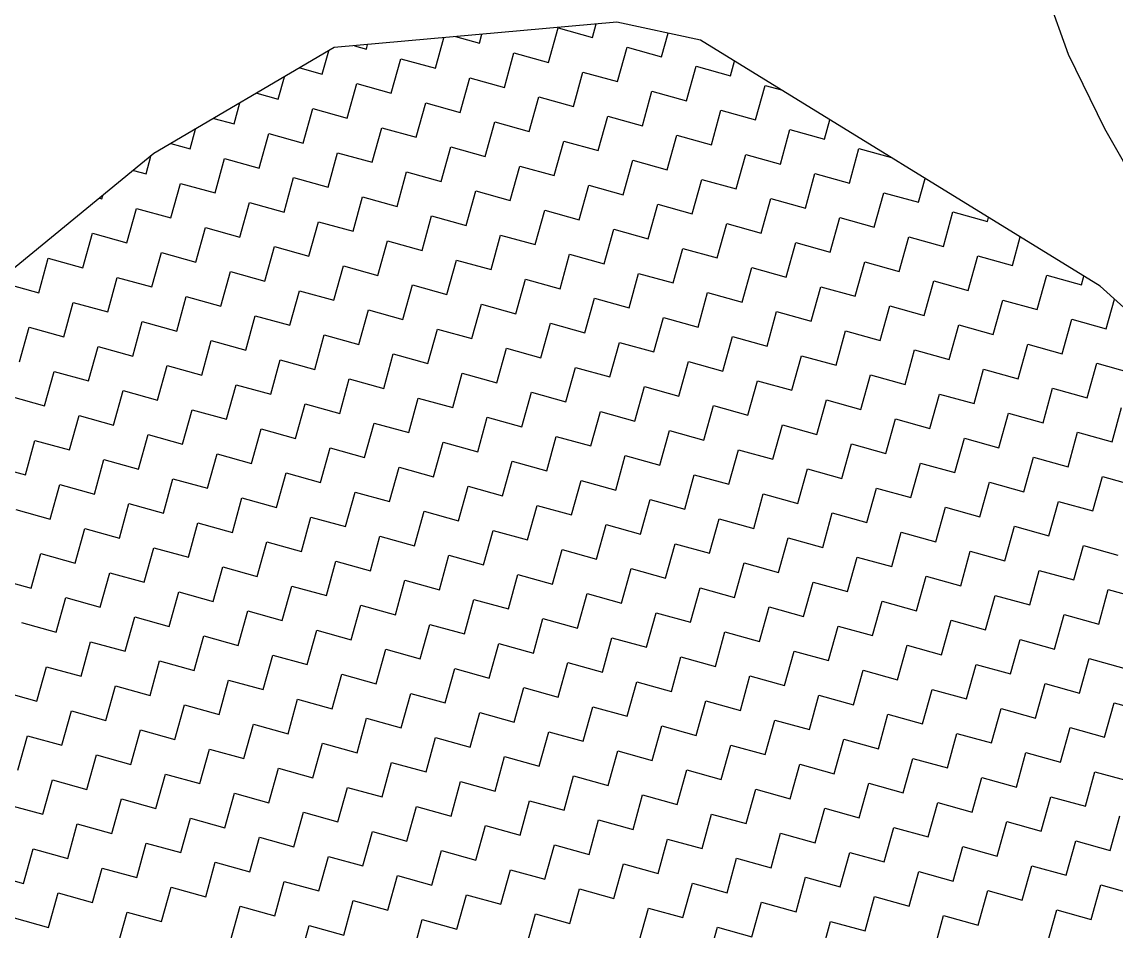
# Model space of a CAD drawing. Header units: metres. Extents: x 291974 to 293244, y 2020596 to 2023640.
# Drawn here: x 292870.2 to 292946.6, y 2023117.4 to 2023180.9 of the extents above; entities that cross this region are included whole.
import ezdxf

# ---------------------------------------------------------------- set-up
doc = ezdxf.new("R2010")
doc.units = ezdxf.units.M
doc.header["$MEASUREMENT"] = 0
doc.layers.add('LINE_WATER', color=4, linetype='Continuous')
doc.layers.add('POLY_HATCH', color=12, linetype='Continuous')

msp = doc.modelspace()

# ---------------------------------------------------------------- linework, layer by layer
at = {"layer": 'LINE_WATER'}
for p, q in [((292939.426, 2023189.294), (292943.266, 2023178.61)), ((292943.266, 2023178.61), (292945.811, 2023173.427)), ((292945.811, 2023173.427), (292950.712, 2023164.77))]:
    msp.add_line(p, q, dxfattribs=at)
at = {"layer": 'POLY_HATCH'}
for p, q in [((292911.743, 2023180.855), (292891.985, 2023179.07)), ((292917.574, 2023179.601), (292911.743, 2023180.855)), ((292945.516, 2023162.407), (292917.574, 2023179.601)), ((292891.985, 2023179.07), (292879.391, 2023171.666)), ((292879.391, 2023171.666), (292855.875, 2023152.398)), ((292956.564, 2023152.442), (292945.516, 2023162.407))]:
    msp.add_line(p, q, dxfattribs=at)
at = {"layer": 'POLY_HATCH', "linetype": 'Continuous'}
for p, q in [((292906.961, 2023178.035), (292907.629, 2023180.445)), ((292907.629, 2023180.445), (292910.04, 2023179.777)), ((292910.04, 2023179.777), (292910.303, 2023180.725)), ((292899.061, 2023177.63), (292899.653, 2023179.763)), ((292900.465, 2023179.836), (292902.14, 2023179.372)), ((292902.14, 2023179.372), (292902.315, 2023180.003)), ((292914.861, 2023178.439), (292915.318, 2023180.086)), ((292891.161, 2023177.225), (292891.612, 2023178.851)), ((292893.405, 2023179.198), (292894.24, 2023178.967)), ((292894.24, 2023178.967), (292894.327, 2023179.282)), ((292903.882, 2023176.293), (292904.55, 2023178.703)), ((292904.55, 2023178.703), (292906.961, 2023178.035)), ((292911.782, 2023176.698), (292912.45, 2023179.108)), ((292912.45, 2023179.108), (292914.861, 2023178.439)), ((292895.982, 2023175.888), (292896.651, 2023178.298)), ((292896.651, 2023178.298), (292899.061, 2023177.63)), ((292919.682, 2023177.102), (292919.967, 2023178.129)), ((292889.589, 2023177.661), (292891.161, 2023177.225)), ((292908.703, 2023174.956), (292909.371, 2023177.366)), ((292909.371, 2023177.366), (292911.782, 2023176.698)), ((292916.603, 2023175.36), (292917.271, 2023177.771)), ((292917.271, 2023177.771), (292919.682, 2023177.102)), ((292888.082, 2023175.483), (292888.51, 2023177.027)), ((292892.903, 2023174.146), (292893.572, 2023176.556)), ((292893.572, 2023176.556), (292895.982, 2023175.888)), ((292900.803, 2023174.551), (292901.471, 2023176.961)), ((292901.471, 2023176.961), (292903.882, 2023176.293)), ((292921.424, 2023174.023), (292922.092, 2023176.434)), ((292922.092, 2023176.434), (292923.238, 2023176.116)), ((292886.589, 2023175.897), (292888.082, 2023175.483)), ((292905.624, 2023173.214), (292906.292, 2023175.624)), ((292906.292, 2023175.624), (292908.703, 2023174.956)), ((292913.524, 2023173.619), (292914.192, 2023176.029)), ((292914.192, 2023176.029), (292916.603, 2023175.36)), ((292885.003, 2023173.741), (292885.409, 2023175.204)), ((292889.824, 2023172.404), (292890.493, 2023174.814)), ((292890.493, 2023174.814), (292892.903, 2023174.146)), ((292897.724, 2023172.809), (292898.392, 2023175.219)), ((292898.392, 2023175.219), (292900.803, 2023174.551)), ((292883.589, 2023174.133), (292885.003, 2023173.741)), ((292910.445, 2023171.877), (292911.113, 2023174.287)), ((292911.113, 2023174.287), (292913.524, 2023173.619)), ((292918.345, 2023172.281), (292919.013, 2023174.692)), ((292919.013, 2023174.692), (292921.424, 2023174.023)), ((292926.245, 2023172.686), (292926.619, 2023174.036)), ((292881.924, 2023171.999), (292882.307, 2023173.38)), ((292894.645, 2023171.067), (292895.313, 2023173.477)), ((292895.313, 2023173.477), (292897.724, 2023172.809)), ((292902.545, 2023171.472), (292903.213, 2023173.882)), ((292903.213, 2023173.882), (292905.624, 2023173.214)), ((292923.166, 2023170.944), (292923.834, 2023173.355)), ((292923.834, 2023173.355), (292926.245, 2023172.686)), ((292886.745, 2023170.662), (292887.414, 2023173.073)), ((292887.414, 2023173.073), (292889.824, 2023172.404)), ((292907.366, 2023170.135), (292908.034, 2023172.545)), ((292908.034, 2023172.545), (292910.445, 2023171.877)), ((292915.266, 2023170.54), (292915.934, 2023172.95)), ((292915.934, 2023172.95), (292918.345, 2023172.281)), ((292880.589, 2023172.37), (292881.924, 2023171.999)), ((292891.566, 2023169.325), (292892.234, 2023171.735)), ((292892.234, 2023171.735), (292894.645, 2023171.067)), ((292899.466, 2023169.73), (292900.134, 2023172.14)), ((292900.134, 2023172.14), (292902.545, 2023171.472)), ((292927.987, 2023169.607), (292928.655, 2023172.018)), ((292928.655, 2023172.018), (292930.918, 2023171.39)), ((292878.845, 2023170.257), (292879.19, 2023171.501)), ((292883.666, 2023168.92), (292884.335, 2023171.331)), ((292884.335, 2023171.331), (292886.745, 2023170.662)), ((292912.187, 2023168.798), (292912.855, 2023171.208)), ((292912.855, 2023171.208), (292915.266, 2023170.54)), ((292920.087, 2023169.202), (292920.755, 2023171.613)), ((292920.755, 2023171.613), (292923.166, 2023170.944)), ((292877.969, 2023170.5), (292878.845, 2023170.257)), ((292896.387, 2023167.988), (292897.055, 2023170.398)), ((292897.055, 2023170.398), (292899.466, 2023169.73)), ((292904.287, 2023168.393), (292904.955, 2023170.803)), ((292904.955, 2023170.803), (292907.366, 2023170.135)), ((292924.908, 2023167.865), (292925.576, 2023170.276)), ((292925.576, 2023170.276), (292927.987, 2023169.607)), ((292880.587, 2023167.178), (292881.256, 2023169.589)), ((292881.256, 2023169.589), (292883.666, 2023168.92)), ((292888.487, 2023167.583), (292889.155, 2023169.994)), ((292889.155, 2023169.994), (292891.566, 2023169.325)), ((292909.108, 2023167.056), (292909.776, 2023169.466)), ((292909.776, 2023169.466), (292912.187, 2023168.798)), ((292917.008, 2023167.461), (292917.676, 2023169.871)), ((292917.676, 2023169.871), (292920.087, 2023169.202)), ((292932.807, 2023168.27), (292933.271, 2023169.942)), ((292875.766, 2023168.515), (292875.831, 2023168.748)), ((292893.308, 2023166.246), (292893.976, 2023168.656)), ((292893.976, 2023168.656), (292896.387, 2023167.988)), ((292901.208, 2023166.651), (292901.876, 2023169.061)), ((292901.876, 2023169.061), (292904.287, 2023168.393)), ((292929.728, 2023166.528), (292930.397, 2023168.939)), ((292930.397, 2023168.939), (292932.807, 2023168.27)), ((292875.602, 2023168.561), (292875.766, 2023168.515)), ((292885.408, 2023165.841), (292886.076, 2023168.252)), ((292886.076, 2023168.252), (292888.487, 2023167.583)), ((292913.929, 2023165.719), (292914.597, 2023168.129)), ((292914.597, 2023168.129), (292917.008, 2023167.461)), ((292921.829, 2023166.123), (292922.497, 2023168.534)), ((292922.497, 2023168.534), (292924.908, 2023167.865)), ((292877.508, 2023165.436), (292878.177, 2023167.847)), ((292878.177, 2023167.847), (292880.587, 2023167.178)), ((292898.129, 2023164.909), (292898.797, 2023167.319)), ((292898.797, 2023167.319), (292901.208, 2023166.651)), ((292906.029, 2023165.314), (292906.697, 2023167.724)), ((292906.697, 2023167.724), (292909.108, 2023167.056)), ((292926.649, 2023164.786), (292927.318, 2023167.197)), ((292927.318, 2023167.197), (292929.728, 2023166.528)), ((292934.549, 2023165.191), (292935.218, 2023167.602)), ((292935.218, 2023167.602), (292937.628, 2023166.933)), ((292937.628, 2023166.933), (292937.706, 2023167.213)), ((292882.329, 2023164.099), (292882.997, 2023166.51)), ((292882.997, 2023166.51), (292885.408, 2023165.841)), ((292890.229, 2023164.504), (292890.897, 2023166.915)), ((292890.897, 2023166.915), (292893.308, 2023166.246)), ((292910.85, 2023163.977), (292911.518, 2023166.387)), ((292911.518, 2023166.387), (292913.929, 2023165.719)), ((292918.75, 2023164.382), (292919.418, 2023166.792)), ((292919.418, 2023166.792), (292921.829, 2023166.123)), ((292874.429, 2023163.694), (292875.098, 2023166.105)), ((292875.098, 2023166.105), (292877.508, 2023165.436)), ((292895.05, 2023163.167), (292895.718, 2023165.577)), ((292895.718, 2023165.577), (292898.129, 2023164.909)), ((292902.95, 2023163.572), (292903.618, 2023165.982)), ((292903.618, 2023165.982), (292906.029, 2023165.314)), ((292931.47, 2023163.449), (292932.139, 2023165.86)), ((292932.139, 2023165.86), (292934.549, 2023165.191)), ((292939.37, 2023163.854), (292939.923, 2023165.849)), ((292887.15, 2023162.762), (292887.818, 2023165.173)), ((292887.818, 2023165.173), (292890.229, 2023164.504)), ((292915.671, 2023162.64), (292916.339, 2023165.05)), ((292916.339, 2023165.05), (292918.75, 2023164.382)), ((292923.57, 2023163.044), (292924.239, 2023165.455)), ((292924.239, 2023165.455), (292926.649, 2023164.786)), ((292871.35, 2023161.953), (292872.019, 2023164.363)), ((292872.019, 2023164.363), (292874.429, 2023163.694)), ((292879.25, 2023162.357), (292879.918, 2023164.768)), ((292879.918, 2023164.768), (292882.329, 2023164.099)), ((292899.871, 2023161.83), (292900.539, 2023164.24)), ((292900.539, 2023164.24), (292902.95, 2023163.572)), ((292907.771, 2023162.235), (292908.439, 2023164.645)), ((292908.439, 2023164.645), (292910.85, 2023163.977)), ((292928.391, 2023161.707), (292929.06, 2023164.118)), ((292929.06, 2023164.118), (292931.47, 2023163.449)), ((292936.291, 2023162.112), (292936.96, 2023164.523)), ((292936.96, 2023164.523), (292939.37, 2023163.854)), ((292884.071, 2023161.02), (292884.739, 2023163.431)), ((292884.739, 2023163.431), (292887.15, 2023162.762)), ((292891.971, 2023161.425), (292892.639, 2023163.836)), ((292892.639, 2023163.836), (292895.05, 2023163.167)), ((292912.592, 2023160.898), (292913.26, 2023163.308)), ((292913.26, 2023163.308), (292915.671, 2023162.64)), ((292920.491, 2023161.303), (292921.16, 2023163.713)), ((292921.16, 2023163.713), (292923.57, 2023163.044)), ((292868.94, 2023162.621), (292871.35, 2023161.953)), ((292876.171, 2023160.615), (292876.839, 2023163.026)), ((292876.839, 2023163.026), (292879.25, 2023162.357)), ((292904.692, 2023160.493), (292905.36, 2023162.903)), ((292905.36, 2023162.903), (292907.771, 2023162.235)), ((292933.212, 2023160.37), (292933.881, 2023162.781)), ((292933.881, 2023162.781), (292936.291, 2023162.112)), ((292941.112, 2023160.775), (292941.781, 2023163.186)), ((292941.781, 2023163.186), (292944.191, 2023162.517)), ((292944.191, 2023162.517), (292944.358, 2023163.12)), ((292888.892, 2023159.683), (292889.56, 2023162.094)), ((292889.56, 2023162.094), (292891.971, 2023161.425)), ((292896.792, 2023160.088), (292897.46, 2023162.498)), ((292897.46, 2023162.498), (292899.871, 2023161.83)), ((292917.412, 2023159.561), (292918.081, 2023161.971)), ((292918.081, 2023161.971), (292920.491, 2023161.303)), ((292925.312, 2023159.965), (292925.981, 2023162.376)), ((292925.981, 2023162.376), (292928.391, 2023161.707)), ((292873.092, 2023158.874), (292873.76, 2023161.284)), ((292873.76, 2023161.284), (292876.171, 2023160.615)), ((292880.992, 2023159.278), (292881.66, 2023161.689)), ((292881.66, 2023161.689), (292884.071, 2023161.02)), ((292901.613, 2023158.751), (292902.281, 2023161.161)), ((292902.281, 2023161.161), (292904.692, 2023160.493)), ((292909.513, 2023159.156), (292910.181, 2023161.566)), ((292910.181, 2023161.566), (292912.592, 2023160.898)), ((292930.133, 2023158.628), (292930.802, 2023161.039)), ((292930.802, 2023161.039), (292933.212, 2023160.37)), ((292938.033, 2023159.033), (292938.702, 2023161.444)), ((292938.702, 2023161.444), (292941.112, 2023160.775)), ((292945.933, 2023159.438), (292946.508, 2023161.512)), ((292885.813, 2023157.941), (292886.481, 2023160.352)), ((292886.481, 2023160.352), (292888.892, 2023159.683)), ((292893.713, 2023158.346), (292894.381, 2023160.757)), ((292894.381, 2023160.757), (292896.792, 2023160.088)), ((292914.333, 2023157.819), (292915.002, 2023160.229)), ((292915.002, 2023160.229), (292917.412, 2023159.561)), ((292922.233, 2023158.224), (292922.902, 2023160.634)), ((292922.902, 2023160.634), (292925.312, 2023159.965)), ((292870.013, 2023157.132), (292870.681, 2023159.542)), ((292870.681, 2023159.542), (292873.092, 2023158.874)), ((292877.913, 2023157.536), (292878.581, 2023159.947)), ((292878.581, 2023159.947), (292880.992, 2023159.278)), ((292906.434, 2023157.414), (292907.102, 2023159.824)), ((292907.102, 2023159.824), (292909.513, 2023159.156)), ((292934.954, 2023157.291), (292935.623, 2023159.702)), ((292935.623, 2023159.702), (292938.033, 2023159.033)), ((292942.854, 2023157.696), (292943.523, 2023160.107)), ((292943.523, 2023160.107), (292945.933, 2023159.438)), ((292890.634, 2023156.604), (292891.302, 2023159.015)), ((292891.302, 2023159.015), (292893.713, 2023158.346)), ((292898.534, 2023157.009), (292899.202, 2023159.419)), ((292899.202, 2023159.419), (292901.613, 2023158.751)), ((292919.154, 2023156.482), (292919.823, 2023158.892)), ((292919.823, 2023158.892), (292922.233, 2023158.224)), ((292927.054, 2023156.886), (292927.723, 2023159.297)), ((292927.723, 2023159.297), (292930.133, 2023158.628)), ((292874.834, 2023155.795), (292875.502, 2023158.205)), ((292875.502, 2023158.205), (292877.913, 2023157.536)), ((292882.734, 2023156.199), (292883.402, 2023158.61)), ((292883.402, 2023158.61), (292885.813, 2023157.941)), ((292903.355, 2023155.672), (292904.023, 2023158.082)), ((292904.023, 2023158.082), (292906.434, 2023157.414)), ((292911.254, 2023156.077), (292911.923, 2023158.487)), ((292911.923, 2023158.487), (292914.333, 2023157.819)), ((292931.875, 2023155.549), (292932.544, 2023157.96)), ((292932.544, 2023157.96), (292934.954, 2023157.291)), ((292939.775, 2023155.954), (292940.444, 2023158.365)), ((292940.444, 2023158.365), (292942.854, 2023157.696)), ((292887.555, 2023154.862), (292888.223, 2023157.273)), ((292888.223, 2023157.273), (292890.634, 2023156.604)), ((292895.455, 2023155.267), (292896.123, 2023157.678)), ((292896.123, 2023157.678), (292898.534, 2023157.009)), ((292923.975, 2023155.145), (292924.644, 2023157.555)), ((292924.644, 2023157.555), (292927.054, 2023156.886)), ((292871.755, 2023154.053), (292872.423, 2023156.463)), ((292872.423, 2023156.463), (292874.834, 2023155.795)), ((292879.655, 2023154.457), (292880.323, 2023156.868)), ((292880.323, 2023156.868), (292882.734, 2023156.199)), ((292908.175, 2023154.335), (292908.844, 2023156.745)), ((292908.844, 2023156.745), (292911.254, 2023156.077)), ((292916.075, 2023154.74), (292916.744, 2023157.15)), ((292916.744, 2023157.15), (292919.154, 2023156.482)), ((292936.696, 2023154.212), (292937.365, 2023156.623)), ((292937.365, 2023156.623), (292939.775, 2023155.954)), ((292944.596, 2023154.617), (292945.265, 2023157.028)), ((292945.265, 2023157.028), (292947.675, 2023156.359)), ((292892.376, 2023153.525), (292893.044, 2023155.936)), ((292893.044, 2023155.936), (292895.455, 2023155.267)), ((292900.276, 2023153.93), (292900.944, 2023156.34)), ((292900.944, 2023156.34), (292903.355, 2023155.672)), ((292920.896, 2023153.403), (292921.565, 2023155.813)), ((292921.565, 2023155.813), (292923.975, 2023155.145)), ((292928.796, 2023153.807), (292929.465, 2023156.218)), ((292929.465, 2023156.218), (292931.875, 2023155.549)), ((292876.576, 2023152.716), (292877.244, 2023155.126)), ((292877.244, 2023155.126), (292879.655, 2023154.457)), ((292884.476, 2023153.12), (292885.144, 2023155.531)), ((292885.144, 2023155.531), (292887.555, 2023154.862)), ((292905.096, 2023152.593), (292905.765, 2023155.003)), ((292905.765, 2023155.003), (292908.175, 2023154.335)), ((292912.996, 2023152.998), (292913.665, 2023155.408)), ((292913.665, 2023155.408), (292916.075, 2023154.74)), ((292933.617, 2023152.47), (292934.286, 2023154.881)), ((292934.286, 2023154.881), (292936.696, 2023154.212)), ((292941.517, 2023152.875), (292942.186, 2023155.286)), ((292942.186, 2023155.286), (292944.596, 2023154.617)), ((292869.344, 2023154.721), (292871.755, 2023154.053)), ((292889.297, 2023151.783), (292889.965, 2023154.194)), ((292889.965, 2023154.194), (292892.376, 2023153.525)), ((292897.197, 2023152.188), (292897.865, 2023154.599)), ((292897.865, 2023154.599), (292900.276, 2023153.93)), ((292925.717, 2023152.066), (292926.386, 2023154.476)), ((292926.386, 2023154.476), (292928.796, 2023153.807)), ((292873.497, 2023150.974), (292874.165, 2023153.384)), ((292874.165, 2023153.384), (292876.576, 2023152.716)), ((292881.397, 2023151.378), (292882.065, 2023153.789)), ((292882.065, 2023153.789), (292884.476, 2023153.12)), ((292909.917, 2023151.256), (292910.586, 2023153.666)), ((292910.586, 2023153.666), (292912.996, 2023152.998)), ((292917.817, 2023151.661), (292918.486, 2023154.071)), ((292918.486, 2023154.071), (292920.896, 2023153.403)), ((292938.438, 2023151.133), (292939.107, 2023153.544)), ((292939.107, 2023153.544), (292941.517, 2023152.875)), ((292946.338, 2023151.538), (292947.006, 2023153.949)), ((292894.118, 2023150.446), (292894.786, 2023152.857)), ((292894.786, 2023152.857), (292897.197, 2023152.188)), ((292902.017, 2023150.851), (292902.686, 2023153.261)), ((292902.686, 2023153.261), (292905.096, 2023152.593)), ((292922.638, 2023150.324), (292923.307, 2023152.734)), ((292923.307, 2023152.734), (292925.717, 2023152.066)), ((292930.538, 2023150.728), (292931.207, 2023153.139)), ((292931.207, 2023153.139), (292933.617, 2023152.47)), ((292878.318, 2023149.637), (292878.986, 2023152.047)), ((292878.986, 2023152.047), (292881.397, 2023151.378)), ((292886.218, 2023150.041), (292886.886, 2023152.452)), ((292886.886, 2023152.452), (292889.297, 2023151.783)), ((292906.838, 2023149.514), (292907.507, 2023151.924)), ((292907.507, 2023151.924), (292909.917, 2023151.256)), ((292914.738, 2023149.919), (292915.407, 2023152.329)), ((292915.407, 2023152.329), (292917.817, 2023151.661)), ((292943.259, 2023149.796), (292943.927, 2023152.207)), ((292943.927, 2023152.207), (292946.338, 2023151.538)), ((292870.418, 2023149.232), (292871.086, 2023151.642)), ((292871.086, 2023151.642), (292873.497, 2023150.974)), ((292891.039, 2023148.704), (292891.707, 2023151.115)), ((292891.707, 2023151.115), (292894.118, 2023150.446)), ((292898.938, 2023149.109), (292899.607, 2023151.52)), ((292899.607, 2023151.52), (292902.017, 2023150.851)), ((292927.459, 2023148.987), (292928.128, 2023151.397)), ((292928.128, 2023151.397), (292930.538, 2023150.728)), ((292935.359, 2023149.391), (292936.028, 2023151.802)), ((292936.028, 2023151.802), (292938.438, 2023151.133)), ((292875.239, 2023147.895), (292875.907, 2023150.305)), ((292875.907, 2023150.305), (292878.318, 2023149.637)), ((292883.139, 2023148.299), (292883.807, 2023150.71)), ((292883.807, 2023150.71), (292886.218, 2023150.041)), ((292911.659, 2023148.177), (292912.328, 2023150.587)), ((292912.328, 2023150.587), (292914.738, 2023149.919)), ((292919.559, 2023148.582), (292920.228, 2023150.992)), ((292920.228, 2023150.992), (292922.638, 2023150.324)), ((292940.18, 2023148.054), (292940.848, 2023150.465)), ((292940.848, 2023150.465), (292943.259, 2023149.796)), ((292868.007, 2023149.9), (292870.418, 2023149.232)), ((292895.859, 2023147.367), (292896.528, 2023149.778)), ((292896.528, 2023149.778), (292898.938, 2023149.109)), ((292903.759, 2023147.772), (292904.428, 2023150.182)), ((292904.428, 2023150.182), (292906.838, 2023149.514)), ((292924.38, 2023147.245), (292925.049, 2023149.655)), ((292925.049, 2023149.655), (292927.459, 2023148.987)), ((292932.28, 2023147.649), (292932.949, 2023150.06)), ((292932.949, 2023150.06), (292935.359, 2023149.391)), ((292880.06, 2023146.558), (292880.728, 2023148.968)), ((292880.728, 2023148.968), (292883.139, 2023148.299)), ((292887.96, 2023146.962), (292888.628, 2023149.373)), ((292888.628, 2023149.373), (292891.039, 2023148.704)), ((292908.58, 2023146.435), (292909.249, 2023148.845)), ((292909.249, 2023148.845), (292911.659, 2023148.177)), ((292916.48, 2023146.84), (292917.149, 2023149.25)), ((292917.149, 2023149.25), (292919.559, 2023148.582)), ((292945.001, 2023146.717), (292945.669, 2023149.128)), ((292945.669, 2023149.128), (292948.08, 2023148.459)), ((292872.16, 2023146.153), (292872.828, 2023148.563)), ((292872.828, 2023148.563), (292875.239, 2023147.895)), ((292892.78, 2023145.625), (292893.449, 2023148.036)), ((292893.449, 2023148.036), (292895.859, 2023147.367)), ((292900.68, 2023146.03), (292901.349, 2023148.441)), ((292901.349, 2023148.441), (292903.759, 2023147.772)), ((292929.201, 2023145.908), (292929.87, 2023148.318)), ((292929.87, 2023148.318), (292932.28, 2023147.649)), ((292937.101, 2023146.312), (292937.769, 2023148.723)), ((292937.769, 2023148.723), (292940.18, 2023148.054)), ((292876.981, 2023144.816), (292877.649, 2023147.226)), ((292877.649, 2023147.226), (292880.06, 2023146.558)), ((292884.881, 2023145.22), (292885.549, 2023147.631)), ((292885.549, 2023147.631), (292887.96, 2023146.962)), ((292913.401, 2023145.098), (292914.07, 2023147.508)), ((292914.07, 2023147.508), (292916.48, 2023146.84)), ((292921.301, 2023145.503), (292921.97, 2023147.913)), ((292921.97, 2023147.913), (292924.38, 2023147.245)), ((292941.922, 2023144.975), (292942.59, 2023147.386)), ((292942.59, 2023147.386), (292945.001, 2023146.717)), ((292869.749, 2023146.821), (292872.16, 2023146.153)), ((292897.601, 2023144.288), (292898.27, 2023146.699)), ((292898.27, 2023146.699), (292900.68, 2023146.03)), ((292905.501, 2023144.693), (292906.17, 2023147.103)), ((292906.17, 2023147.103), (292908.58, 2023146.435)), ((292926.122, 2023144.166), (292926.791, 2023146.576)), ((292926.791, 2023146.576), (292929.201, 2023145.908)), ((292934.022, 2023144.57), (292934.69, 2023146.981)), ((292934.69, 2023146.981), (292937.101, 2023146.312)), ((292881.802, 2023143.479), (292882.47, 2023145.889)), ((292882.47, 2023145.889), (292884.881, 2023145.22)), ((292889.701, 2023143.883), (292890.37, 2023146.294)), ((292890.37, 2023146.294), (292892.78, 2023145.625)), ((292910.322, 2023143.356), (292910.991, 2023145.766)), ((292910.991, 2023145.766), (292913.401, 2023145.098)), ((292918.222, 2023143.761), (292918.891, 2023146.171)), ((292918.891, 2023146.171), (292921.301, 2023145.503)), ((292873.902, 2023143.074), (292874.57, 2023145.484)), ((292874.57, 2023145.484), (292876.981, 2023144.816)), ((292894.522, 2023142.546), (292895.191, 2023144.957)), ((292895.191, 2023144.957), (292897.601, 2023144.288)), ((292902.422, 2023142.951), (292903.091, 2023145.362)), ((292903.091, 2023145.362), (292905.501, 2023144.693)), ((292930.943, 2023142.829), (292931.611, 2023145.239)), ((292931.611, 2023145.239), (292934.022, 2023144.57)), ((292938.843, 2023143.233), (292939.511, 2023145.644)), ((292939.511, 2023145.644), (292941.922, 2023144.975)), ((292886.622, 2023142.141), (292887.291, 2023144.552)), ((292887.291, 2023144.552), (292889.701, 2023143.883)), ((292915.143, 2023142.019), (292915.812, 2023144.429)), ((292915.812, 2023144.429), (292918.222, 2023143.761)), ((292923.043, 2023142.424), (292923.712, 2023144.834)), ((292923.712, 2023144.834), (292926.122, 2023144.166)), ((292943.664, 2023141.896), (292944.332, 2023144.307)), ((292944.332, 2023144.307), (292946.743, 2023143.638)), ((292870.823, 2023141.332), (292871.491, 2023143.742)), ((292871.491, 2023143.742), (292873.902, 2023143.074)), ((292878.723, 2023141.737), (292879.391, 2023144.147)), ((292879.391, 2023144.147), (292881.802, 2023143.479)), ((292899.343, 2023141.209), (292900.012, 2023143.62)), ((292900.012, 2023143.62), (292902.422, 2023142.951)), ((292907.243, 2023141.614), (292907.912, 2023144.024)), ((292907.912, 2023144.024), (292910.322, 2023143.356)), ((292927.864, 2023141.087), (292928.532, 2023143.497)), ((292928.532, 2023143.497), (292930.943, 2023142.829)), ((292935.764, 2023141.491), (292936.432, 2023143.902)), ((292936.432, 2023143.902), (292938.843, 2023143.233)), ((292883.543, 2023140.4), (292884.212, 2023142.81)), ((292884.212, 2023142.81), (292886.622, 2023142.141)), ((292891.443, 2023140.804), (292892.112, 2023143.215)), ((292892.112, 2023143.215), (292894.522, 2023142.546)), ((292912.064, 2023140.277), (292912.733, 2023142.687)), ((292912.733, 2023142.687), (292915.143, 2023142.019)), ((292919.964, 2023140.682), (292920.633, 2023143.092)), ((292920.633, 2023143.092), (292923.043, 2023142.424)), ((292868.412, 2023142), (292870.823, 2023141.332)), ((292875.644, 2023139.995), (292876.312, 2023142.405)), ((292876.312, 2023142.405), (292878.723, 2023141.737)), ((292896.264, 2023139.467), (292896.933, 2023141.878)), ((292896.933, 2023141.878), (292899.343, 2023141.209)), ((292904.164, 2023139.872), (292904.833, 2023142.283)), ((292904.833, 2023142.283), (292907.243, 2023141.614)), ((292932.685, 2023139.75), (292933.353, 2023142.16)), ((292933.353, 2023142.16), (292935.764, 2023141.491)), ((292940.585, 2023140.154), (292941.253, 2023142.565)), ((292941.253, 2023142.565), (292943.664, 2023141.896)), ((292888.364, 2023139.062), (292889.033, 2023141.473)), ((292889.033, 2023141.473), (292891.443, 2023140.804)), ((292916.885, 2023138.94), (292917.554, 2023141.35)), ((292917.554, 2023141.35), (292919.964, 2023140.682)), ((292924.785, 2023139.345), (292925.453, 2023141.755)), ((292925.453, 2023141.755), (292927.864, 2023141.087)), ((292945.406, 2023138.817), (292946.074, 2023141.228)), ((292946.074, 2023141.228), (292948.485, 2023140.559)), ((292872.565, 2023138.253), (292873.233, 2023140.663)), ((292873.233, 2023140.663), (292875.644, 2023139.995)), ((292880.464, 2023138.658), (292881.133, 2023141.068)), ((292881.133, 2023141.068), (292883.543, 2023140.4)), ((292901.085, 2023138.13), (292901.754, 2023140.541)), ((292901.754, 2023140.541), (292904.164, 2023139.872)), ((292908.985, 2023138.535), (292909.654, 2023140.945)), ((292909.654, 2023140.945), (292912.064, 2023140.277)), ((292929.606, 2023138.008), (292930.274, 2023140.418)), ((292930.274, 2023140.418), (292932.685, 2023139.75)), ((292937.506, 2023138.412), (292938.174, 2023140.823)), ((292938.174, 2023140.823), (292940.585, 2023140.154)), ((292885.285, 2023137.321), (292885.954, 2023139.731)), ((292885.954, 2023139.731), (292888.364, 2023139.062)), ((292893.185, 2023137.725), (292893.854, 2023140.136)), ((292893.854, 2023140.136), (292896.264, 2023139.467)), ((292913.806, 2023137.198), (292914.475, 2023139.608)), ((292914.475, 2023139.608), (292916.885, 2023138.94)), ((292921.706, 2023137.603), (292922.374, 2023140.013)), ((292922.374, 2023140.013), (292924.785, 2023139.345)), ((292870.154, 2023138.921), (292872.565, 2023138.253)), ((292877.385, 2023136.916), (292878.054, 2023139.326)), ((292878.054, 2023139.326), (292880.464, 2023138.658)), ((292905.906, 2023136.793), (292906.575, 2023139.204)), ((292906.575, 2023139.204), (292908.985, 2023138.535)), ((292934.427, 2023136.671), (292935.095, 2023139.081)), ((292935.095, 2023139.081), (292937.506, 2023138.412)), ((292942.327, 2023137.075), (292942.995, 2023139.486)), ((292942.995, 2023139.486), (292945.406, 2023138.817)), ((292890.106, 2023135.983), (292890.775, 2023138.394)), ((292890.775, 2023138.394), (292893.185, 2023137.725)), ((292898.006, 2023136.388), (292898.675, 2023138.799)), ((292898.675, 2023138.799), (292901.085, 2023138.13)), ((292918.627, 2023135.861), (292919.295, 2023138.271)), ((292919.295, 2023138.271), (292921.706, 2023137.603)), ((292926.527, 2023136.266), (292927.195, 2023138.676)), ((292927.195, 2023138.676), (292929.606, 2023138.008)), ((292874.306, 2023135.174), (292874.975, 2023137.584)), ((292874.975, 2023137.584), (292877.385, 2023136.916)), ((292882.206, 2023135.579), (292882.875, 2023137.989)), ((292882.875, 2023137.989), (292885.285, 2023137.321)), ((292902.827, 2023135.051), (292903.496, 2023137.462)), ((292903.496, 2023137.462), (292905.906, 2023136.793)), ((292910.727, 2023135.456), (292911.396, 2023137.866)), ((292911.396, 2023137.866), (292913.806, 2023137.198)), ((292931.348, 2023134.929), (292932.016, 2023137.339)), ((292932.016, 2023137.339), (292934.427, 2023136.671)), ((292939.248, 2023135.333), (292939.916, 2023137.744)), ((292939.916, 2023137.744), (292942.327, 2023137.075)), ((292887.027, 2023134.242), (292887.696, 2023136.652)), ((292887.696, 2023136.652), (292890.106, 2023135.983)), ((292894.927, 2023134.646), (292895.596, 2023137.057)), ((292895.596, 2023137.057), (292898.006, 2023136.388)), ((292915.548, 2023134.119), (292916.216, 2023136.529)), ((292916.216, 2023136.529), (292918.627, 2023135.861)), ((292923.448, 2023134.524), (292924.116, 2023136.934)), ((292924.116, 2023136.934), (292926.527, 2023136.266)), ((292871.227, 2023133.432), (292871.896, 2023135.842)), ((292871.896, 2023135.842), (292874.306, 2023135.174)), ((292879.127, 2023133.837), (292879.796, 2023136.247)), ((292879.796, 2023136.247), (292882.206, 2023135.579)), ((292907.648, 2023133.714), (292908.317, 2023136.125)), ((292908.317, 2023136.125), (292910.727, 2023135.456)), ((292936.169, 2023133.592), (292936.837, 2023136.002)), ((292936.837, 2023136.002), (292939.248, 2023135.333)), ((292944.069, 2023133.996), (292944.737, 2023136.407)), ((292944.737, 2023136.407), (292947.148, 2023135.738)), ((292891.848, 2023132.904), (292892.517, 2023135.315)), ((292892.517, 2023135.315), (292894.927, 2023134.646)), ((292899.748, 2023133.309), (292900.417, 2023135.72)), ((292900.417, 2023135.72), (292902.827, 2023135.051)), ((292920.369, 2023132.782), (292921.037, 2023135.192)), ((292921.037, 2023135.192), (292923.448, 2023134.524)), ((292928.269, 2023133.187), (292928.937, 2023135.597)), ((292928.937, 2023135.597), (292931.348, 2023134.929)), ((292876.048, 2023132.095), (292876.717, 2023134.505)), ((292876.717, 2023134.505), (292879.127, 2023133.837)), ((292883.948, 2023132.5), (292884.617, 2023134.91)), ((292884.617, 2023134.91), (292887.027, 2023134.242)), ((292904.569, 2023131.972), (292905.238, 2023134.383)), ((292905.238, 2023134.383), (292907.648, 2023133.714)), ((292912.469, 2023132.377), (292913.137, 2023134.787)), ((292913.137, 2023134.787), (292915.548, 2023134.119)), ((292933.09, 2023131.85), (292933.758, 2023134.26)), ((292933.758, 2023134.26), (292936.169, 2023133.592)), ((292940.99, 2023132.254), (292941.658, 2023134.665)), ((292941.658, 2023134.665), (292944.069, 2023133.996)), ((292868.817, 2023134.1), (292871.227, 2023133.432)), ((292888.769, 2023131.163), (292889.438, 2023133.573)), ((292889.438, 2023133.573), (292891.848, 2023132.904)), ((292896.669, 2023131.567), (292897.338, 2023133.978)), ((292897.338, 2023133.978), (292899.748, 2023133.309)), ((292925.19, 2023131.445), (292925.858, 2023133.855)), ((292925.858, 2023133.855), (292928.269, 2023133.187)), ((292872.969, 2023130.353), (292873.638, 2023132.763)), ((292873.638, 2023132.763), (292876.048, 2023132.095)), ((292880.869, 2023130.758), (292881.538, 2023133.168)), ((292881.538, 2023133.168), (292883.948, 2023132.5)), ((292909.39, 2023130.635), (292910.058, 2023133.046)), ((292910.058, 2023133.046), (292912.469, 2023132.377)), ((292917.29, 2023131.04), (292917.958, 2023133.45)), ((292917.958, 2023133.45), (292920.369, 2023132.782)), ((292937.911, 2023130.513), (292938.579, 2023132.923)), ((292938.579, 2023132.923), (292940.99, 2023132.254)), ((292945.811, 2023130.917), (292946.479, 2023133.328)), ((292946.479, 2023133.328), (292948.89, 2023132.659)), ((292893.59, 2023129.825), (292894.259, 2023132.236)), ((292894.259, 2023132.236), (292896.669, 2023131.567)), ((292901.49, 2023130.23), (292902.159, 2023132.641)), ((292902.159, 2023132.641), (292904.569, 2023131.972)), ((292922.111, 2023129.703), (292922.779, 2023132.113)), ((292922.779, 2023132.113), (292925.19, 2023131.445)), ((292930.011, 2023130.108), (292930.679, 2023132.518)), ((292930.679, 2023132.518), (292933.09, 2023131.85)), ((292877.79, 2023129.016), (292878.459, 2023131.426)), ((292878.459, 2023131.426), (292880.869, 2023130.758)), ((292885.69, 2023129.421), (292886.359, 2023131.831)), ((292886.359, 2023131.831), (292888.769, 2023131.163)), ((292906.311, 2023128.893), (292906.979, 2023131.304)), ((292906.979, 2023131.304), (292909.39, 2023130.635)), ((292914.211, 2023129.298), (292914.879, 2023131.708)), ((292914.879, 2023131.708), (292917.29, 2023131.04)), ((292934.832, 2023128.771), (292935.5, 2023131.181)), ((292935.5, 2023131.181), (292937.911, 2023130.513)), ((292942.732, 2023129.175), (292943.4, 2023131.586)), ((292943.4, 2023131.586), (292945.811, 2023130.917)), ((292869.89, 2023128.611), (292870.559, 2023131.021)), ((292870.559, 2023131.021), (292872.969, 2023130.353)), ((292890.511, 2023128.084), (292891.18, 2023130.494)), ((292891.18, 2023130.494), (292893.59, 2023129.825)), ((292898.411, 2023128.488), (292899.08, 2023130.899)), ((292899.08, 2023130.899), (292901.49, 2023130.23)), ((292926.932, 2023128.366), (292927.6, 2023130.776)), ((292927.6, 2023130.776), (292930.011, 2023130.108)), ((292874.711, 2023127.274), (292875.38, 2023129.684)), ((292875.38, 2023129.684), (292877.79, 2023129.016)), ((292882.611, 2023127.679), (292883.28, 2023130.089)), ((292883.28, 2023130.089), (292885.69, 2023129.421)), ((292911.132, 2023127.556), (292911.8, 2023129.967)), ((292911.8, 2023129.967), (292914.211, 2023129.298)), ((292919.032, 2023127.961), (292919.7, 2023130.371)), ((292919.7, 2023130.371), (292922.111, 2023129.703)), ((292939.653, 2023127.434), (292940.321, 2023129.844)), ((292940.321, 2023129.844), (292942.732, 2023129.175)), ((292895.332, 2023126.746), (292896.001, 2023129.157)), ((292896.001, 2023129.157), (292898.411, 2023128.488)), ((292903.232, 2023127.151), (292903.9, 2023129.562)), ((292903.9, 2023129.562), (292906.311, 2023128.893)), ((292923.853, 2023126.624), (292924.521, 2023129.034)), ((292924.521, 2023129.034), (292926.932, 2023128.366)), ((292931.753, 2023127.029), (292932.421, 2023129.439)), ((292932.421, 2023129.439), (292934.832, 2023128.771)), ((292879.532, 2023125.937), (292880.201, 2023128.347)), ((292880.201, 2023128.347), (292882.611, 2023127.679)), ((292887.432, 2023126.342), (292888.101, 2023128.752)), ((292888.101, 2023128.752), (292890.511, 2023128.084)), ((292908.053, 2023125.814), (292908.721, 2023128.225)), ((292908.721, 2023128.225), (292911.132, 2023127.556)), ((292915.953, 2023126.219), (292916.621, 2023128.629)), ((292916.621, 2023128.629), (292919.032, 2023127.961)), ((292944.473, 2023126.096), (292945.142, 2023128.507)), ((292945.142, 2023128.507), (292947.552, 2023127.838)), ((292871.632, 2023125.532), (292872.301, 2023127.942)), ((292872.301, 2023127.942), (292874.711, 2023127.274)), ((292892.253, 2023125.005), (292892.922, 2023127.415)), ((292892.922, 2023127.415), (292895.332, 2023126.746)), ((292900.153, 2023125.409), (292900.821, 2023127.82)), ((292900.821, 2023127.82), (292903.232, 2023127.151)), ((292928.674, 2023125.287), (292929.342, 2023127.697)), ((292929.342, 2023127.697), (292931.753, 2023127.029)), ((292936.574, 2023125.692), (292937.242, 2023128.102)), ((292937.242, 2023128.102), (292939.653, 2023127.434)), ((292876.453, 2023124.195), (292877.122, 2023126.605)), ((292877.122, 2023126.605), (292879.532, 2023125.937)), ((292884.353, 2023124.6), (292885.022, 2023127.01)), ((292885.022, 2023127.01), (292887.432, 2023126.342)), ((292912.874, 2023124.477), (292913.542, 2023126.888)), ((292913.542, 2023126.888), (292915.953, 2023126.219)), ((292920.774, 2023124.882), (292921.442, 2023127.292)), ((292921.442, 2023127.292), (292923.853, 2023126.624)), ((292941.394, 2023124.355), (292942.063, 2023126.765)), ((292942.063, 2023126.765), (292944.473, 2023126.096)), ((292869.222, 2023126.2), (292871.632, 2023125.532)), ((292897.074, 2023123.667), (292897.742, 2023126.078)), ((292897.742, 2023126.078), (292900.153, 2023125.409)), ((292904.974, 2023124.072), (292905.642, 2023126.483)), ((292905.642, 2023126.483), (292908.053, 2023125.814)), ((292925.595, 2023123.545), (292926.263, 2023125.955)), ((292926.263, 2023125.955), (292928.674, 2023125.287)), ((292933.495, 2023123.95), (292934.163, 2023126.36)), ((292934.163, 2023126.36), (292936.574, 2023125.692)), ((292881.274, 2023122.858), (292881.943, 2023125.268)), ((292881.943, 2023125.268), (292884.353, 2023124.6)), ((292889.174, 2023123.263), (292889.843, 2023125.673)), ((292889.843, 2023125.673), (292892.253, 2023125.005)), ((292909.795, 2023122.735), (292910.463, 2023125.146)), ((292910.463, 2023125.146), (292912.874, 2023124.477)), ((292917.695, 2023123.14), (292918.363, 2023125.55)), ((292918.363, 2023125.55), (292920.774, 2023124.882)), ((292946.215, 2023123.017), (292946.884, 2023125.428)), ((292873.374, 2023122.453), (292874.043, 2023124.863)), ((292874.043, 2023124.863), (292876.453, 2023124.195)), ((292893.995, 2023121.926), (292894.663, 2023124.336)), ((292894.663, 2023124.336), (292897.074, 2023123.667)), ((292901.895, 2023122.33), (292902.563, 2023124.741)), ((292902.563, 2023124.741), (292904.974, 2023124.072)), ((292930.416, 2023122.208), (292931.084, 2023124.618)), ((292931.084, 2023124.618), (292933.495, 2023123.95)), ((292938.315, 2023122.613), (292938.984, 2023125.023)), ((292938.984, 2023125.023), (292941.394, 2023124.355)), ((292878.195, 2023121.116), (292878.864, 2023123.526)), ((292878.864, 2023123.526), (292881.274, 2023122.858)), ((292886.095, 2023121.521), (292886.764, 2023123.931)), ((292886.764, 2023123.931), (292889.174, 2023123.263)), ((292914.616, 2023121.398), (292915.284, 2023123.809)), ((292915.284, 2023123.809), (292917.695, 2023123.14)), ((292922.516, 2023121.803), (292923.184, 2023124.213)), ((292923.184, 2023124.213), (292925.595, 2023123.545)), ((292943.136, 2023121.276), (292943.805, 2023123.686)), ((292943.805, 2023123.686), (292946.215, 2023123.017)), ((292870.295, 2023120.711), (292870.964, 2023123.121)), ((292870.964, 2023123.121), (292873.374, 2023122.453)), ((292898.816, 2023120.588), (292899.484, 2023122.999)), ((292899.484, 2023122.999), (292901.895, 2023122.33)), ((292906.716, 2023120.993), (292907.384, 2023123.404)), ((292907.384, 2023123.404), (292909.795, 2023122.735)), ((292927.337, 2023120.466), (292928.005, 2023122.876)), ((292928.005, 2023122.876), (292930.416, 2023122.208)), ((292935.236, 2023120.871), (292935.905, 2023123.281)), ((292935.905, 2023123.281), (292938.315, 2023122.613)), ((292883.016, 2023119.779), (292883.685, 2023122.189)), ((292883.685, 2023122.189), (292886.095, 2023121.521)), ((292890.916, 2023120.184), (292891.584, 2023122.594)), ((292891.584, 2023122.594), (292893.995, 2023121.926)), ((292911.537, 2023119.656), (292912.205, 2023122.067)), ((292912.205, 2023122.067), (292914.616, 2023121.398)), ((292919.437, 2023120.061), (292920.105, 2023122.471)), ((292920.105, 2023122.471), (292922.516, 2023121.803)), ((292867.885, 2023121.38), (292870.295, 2023120.711)), ((292875.116, 2023119.374), (292875.785, 2023121.784)), ((292875.785, 2023121.784), (292878.195, 2023121.116)), ((292895.737, 2023118.847), (292896.405, 2023121.257)), ((292896.405, 2023121.257), (292898.816, 2023120.588)), ((292903.637, 2023119.251), (292904.305, 2023121.662)), ((292904.305, 2023121.662), (292906.716, 2023120.993)), ((292932.157, 2023119.129), (292932.826, 2023121.539)), ((292932.826, 2023121.539), (292935.236, 2023120.871)), ((292940.057, 2023119.534), (292940.726, 2023121.944)), ((292940.726, 2023121.944), (292943.136, 2023121.276)), ((292887.837, 2023118.442), (292888.505, 2023120.852)), ((292888.505, 2023120.852), (292890.916, 2023120.184)), ((292916.358, 2023118.319), (292917.026, 2023120.73)), ((292917.026, 2023120.73), (292919.437, 2023120.061)), ((292924.258, 2023118.724), (292924.926, 2023121.134)), ((292924.926, 2023121.134), (292927.337, 2023120.466)), ((292944.878, 2023118.197), (292945.547, 2023120.607)), ((292945.547, 2023120.607), (292947.957, 2023119.938)), ((292872.037, 2023117.632), (292872.706, 2023120.042)), ((292872.706, 2023120.042), (292875.116, 2023119.374)), ((292879.937, 2023118.037), (292880.606, 2023120.447)), ((292880.606, 2023120.447), (292883.016, 2023119.779)), ((292900.558, 2023117.509), (292901.226, 2023119.92)), ((292901.226, 2023119.92), (292903.637, 2023119.251)), ((292908.458, 2023117.914), (292909.126, 2023120.325)), ((292909.126, 2023120.325), (292911.537, 2023119.656)), ((292929.078, 2023117.387), (292929.747, 2023119.797)), ((292929.747, 2023119.797), (292932.157, 2023119.129)), ((292936.978, 2023117.792), (292937.647, 2023120.202)), ((292937.647, 2023120.202), (292940.057, 2023119.534)), ((292884.758, 2023116.7), (292885.426, 2023119.11)), ((292885.426, 2023119.11), (292887.837, 2023118.442)), ((292892.658, 2023117.105), (292893.326, 2023119.515)), ((292893.326, 2023119.515), (292895.737, 2023118.847)), ((292913.279, 2023116.577), (292913.947, 2023118.988)), ((292913.947, 2023118.988), (292916.358, 2023118.319)), ((292921.179, 2023116.982), (292921.847, 2023119.392)), ((292921.847, 2023119.392), (292924.258, 2023118.724)), ((292869.627, 2023118.301), (292872.037, 2023117.632)), ((292876.858, 2023116.295), (292877.527, 2023118.705)), ((292877.527, 2023118.705), (292879.937, 2023118.037)), ((292897.479, 2023115.768), (292898.147, 2023118.178)), ((292898.147, 2023118.178), (292900.558, 2023117.509)), ((292905.379, 2023116.172), (292906.047, 2023118.583)), ((292906.047, 2023118.583), (292908.458, 2023117.914)), ((292933.899, 2023116.05), (292934.568, 2023118.46)), ((292934.568, 2023118.46), (292936.978, 2023117.792)), ((292941.799, 2023116.455), (292942.468, 2023118.865)), ((292942.468, 2023118.865), (292944.878, 2023118.197)), ((292889.579, 2023115.363), (292890.247, 2023117.773)), ((292890.247, 2023117.773), (292892.658, 2023117.105)), ((292918.1, 2023115.24), (292918.768, 2023117.651)), ((292918.768, 2023117.651), (292921.179, 2023116.982)), ((292925.999, 2023115.645), (292926.668, 2023118.055)), ((292926.668, 2023118.055), (292929.078, 2023117.387))]:
    msp.add_line(p, q, dxfattribs=at)

doc.saveas('drawing.dxf')
